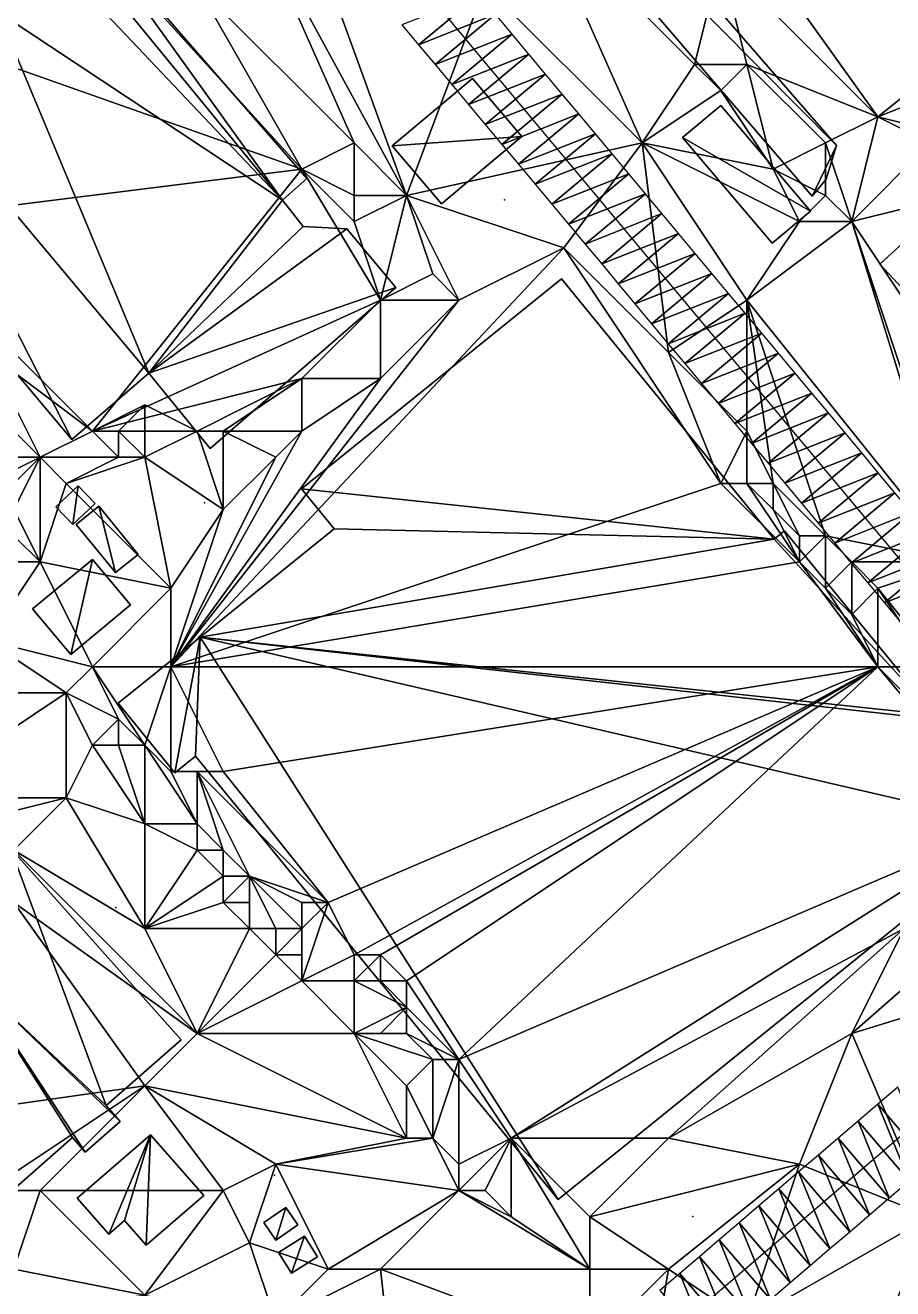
# Model space of a CAD drawing. Header units: metres. Extents: x -1103 to 901, y -902 to 905.
# Drawn here: x -105.1 to -38.9, y 548.5 to 645 of the extents above; entities that cross this region are included whole.
import ezdxf

# ---------------------------------------------------------------- set-up
doc = ezdxf.new("R2010")
doc.units = ezdxf.units.M
for name, color, linetype in [('OSM_BUILDING_FOOTPRINTS', 7, 'CONTINUOUS'), ('OSM_BUILDING_ROOFS', 1, 'CONTINUOUS'), ('OSM_BUILDING_WALLS', 8, 'CONTINUOUS'), ('OSM_ROAD_AXES', 2, 'CONTINUOUS'), ('OSM_ROAD_SURFACE', 9, 'CONTINUOUS'), ('OSM_TERRAIN', 3, 'CONTINUOUS'), ('OSM_TREES', 3, 'CONTINUOUS')]:
    doc.layers.add(name, color=color, linetype=linetype)

msp = doc.modelspace()

# ---------------------------------------------------------------- linework, layer by layer
at = {"layer": 'OSM_BUILDING_FOOTPRINTS'}
for points in [[(-80.538, 678.823, 9.285), (-43.154, 635.815, 9.285), (-43.95, 633.238, 9.285), (-45.033, 631.933, 9.285), (-82.329, 675.317, 9.285), (-80.538, 678.823, 9.285)], [(-127.926, 657.335, 7.194), (-121.637, 662.743, 7.194), (-107.222, 646.022, 7.194), (-102.569, 649.682, 7.194), (-102.447, 652.359, 7.194), (-101.11, 653.398, 7.194), (-83.622, 633.282, 7.194), (-85.468, 631.634, 7.194), (-83.888, 629.622, 7.194), (-80.572, 629.445, 7.194), (-76.813, 624.955, 7.194), (-90.995, 612.668, 7.194), (-95.682, 618.419, 7.194), (-101.574, 613.354, 7.194), (-123.438, 639.364, 7.194), (-117.348, 644.253, 7.194), (-127.926, 657.335, 7.194)], [(-70.977, 640.924, 9.002), (-67.207, 636.5, 9.002), (-73.342, 631.358, 9.002), (-77.112, 635.781, 9.002), (-70.977, 640.924, 9.002)], [(-51.997, 638.867, 9.043), (-45.144, 630.794, 9.043), (-48.073, 628.339, 9.043), (-54.927, 636.412, 9.043), (-51.997, 638.867, 9.043)], [(-39.849, 626.746, 8.794), (-31.548, 634.355, 8.794), (-26.927, 629.367, 8.794), (-28.309, 628.106, 8.794), (-27.767, 627.52, 8.794), (-34.687, 621.184, 8.794), (-39.849, 626.746, 8.794)], [(-98.037, 593.215, 8.507), (-91.769, 598.269, 8.507), (-81.533, 606.53, 8.507), (-84.031, 609.594, 8.507), (-64.168, 625.618, 8.507), (-47.929, 605.745, 8.507), (-47.134, 606.376, 8.507), (-35.638, 592.309, 8.507), (-35.969, 592.032, 8.507), (-29.182, 583.738, 8.507), (-64.433, 555.305, 8.507), (-92.112, 589.179, 8.507), (-93.692, 587.896, 8.507), (-98.037, 593.215, 8.507)], [(-99.794, 608.455, 9.208), (-101.496, 606.851, 9.208), (-102.79, 608.2, 9.208), (-101.087, 609.804, 9.208), (-99.794, 608.455, 9.208)], [(-101.231, 606.851, 9.356), (-99.507, 608.256, 9.356), (-96.5, 604.584, 9.356), (-98.236, 603.191, 9.356), (-101.231, 606.851, 9.356)], [(-104.569, 600.415, 9.428), (-99.993, 604.197, 9.428), (-97.086, 600.735, 9.428), (-101.651, 596.942, 9.428), (-104.569, 600.415, 9.428)], [(-106.25, 582.134, 12.74), (-111.765, 577.279, 12.74), (-110.439, 575.797, 12.74), (-111.577, 574.802, 12.74), (-109.289, 572.225, 12.74), (-117.071, 565.391, 12.74), (-107.576, 554.719, 12.74), (-101.529, 560.038, 12.74), (-100.546, 558.932, 12.74), (-97.871, 561.277, 12.74), (-98.943, 562.482, 12.74), (-93.228, 567.503, 12.74), (-106.25, 582.134, 12.74)], [(-101.154, 555.405, 13.891), (-95.56, 560.248, 13.891), (-91.493, 555.626, 13.891), (-95.881, 551.821, 13.891), (-97.539, 553.702, 13.891), (-98.733, 552.662, 13.891), (-101.154, 555.405, 13.891)], [(-86.916, 553.547, 12.355), (-85.225, 554.708, 12.355), (-84.297, 553.37, 12.355), (-85.988, 552.209, 12.355), (-86.916, 553.547, 12.355)], [(-85.789, 551.269, 12.191), (-83.799, 552.518, 12.191), (-82.793, 550.926, 12.191), (-84.783, 549.687, 12.191), (-85.789, 551.269, 12.191)]]:
    msp.add_polyline3d(points, close=True, dxfattribs=at)
at = {"layer": 'OSM_BUILDING_ROOFS'}
for points in [[(-43.154, 635.815, 19.285), (-80.538, 678.823, 19.285), (-82.329, 675.317, 19.285)], [(-43.154, 635.815, 19.285), (-82.329, 675.317, 19.285), (-45.033, 631.933, 19.285)], [(-85.468, 631.634, 15.594), (-101.11, 653.398, 15.594), (-102.447, 652.359, 15.594)], [(-85.468, 631.634, 15.594), (-83.622, 633.282, 15.594), (-101.11, 653.398, 15.594)], [(-85.468, 631.634, 15.594), (-102.447, 652.359, 15.594), (-102.569, 649.682, 15.594)], [(-85.468, 631.634, 15.594), (-102.569, 649.682, 15.594), (-107.222, 646.022, 15.594)], [(-107.222, 646.022, 15.594), (-117.348, 644.253, 15.594), (-95.682, 618.419, 15.594)], [(-107.222, 646.022, 15.594), (-95.682, 618.419, 15.594), (-85.468, 631.634, 15.594)], [(-117.348, 644.253, 15.594), (-123.438, 639.364, 15.594), (-101.574, 613.354, 15.594)], [(-117.348, 644.253, 15.594), (-101.574, 613.354, 15.594), (-95.682, 618.419, 15.594)], [(-67.207, 636.5, 19.002), (-70.977, 640.924, 19.002), (-77.112, 635.781, 19.002)], [(-45.144, 630.794, 19.043), (-51.997, 638.867, 19.043), (-54.927, 636.412, 19.043)], [(-67.207, 636.5, 19.002), (-77.112, 635.781, 19.002), (-73.342, 631.358, 19.002)], [(-45.144, 630.794, 19.043), (-54.927, 636.412, 19.043), (-48.073, 628.339, 19.043)], [(-43.154, 635.815, 19.285), (-45.033, 631.933, 19.285), (-43.95, 633.238, 19.285)], [(-31.548, 634.355, 23.594), (-39.849, 626.746, 23.594), (-34.687, 621.184, 23.594)], [(-95.682, 618.419, 15.594), (-83.888, 629.622, 15.594), (-85.468, 631.634, 15.594)], [(-95.682, 618.419, 15.594), (-80.572, 629.445, 15.594), (-83.888, 629.622, 15.594)], [(-95.682, 618.419, 15.594), (-76.813, 624.955, 15.594), (-80.572, 629.445, 15.594)], [(-47.929, 605.745, 39.307), (-64.168, 625.618, 39.307), (-84.031, 609.594, 39.307)], [(-95.682, 618.419, 15.594), (-90.995, 612.668, 15.594), (-76.813, 624.955, 15.594)], [(-101.496, 606.851, 19.208), (-101.087, 609.804, 19.208), (-102.79, 608.2, 19.208)], [(-101.496, 606.851, 19.208), (-99.794, 608.455, 19.208), (-101.087, 609.804, 19.208)], [(-47.929, 605.745, 39.307), (-84.031, 609.594, 39.307), (-81.533, 606.53, 39.307)], [(-99.507, 608.256, 19.356), (-101.231, 606.851, 19.356), (-98.236, 603.191, 19.356)], [(-99.507, 608.256, 19.356), (-98.236, 603.191, 19.356), (-96.5, 604.584, 19.356)], [(-47.929, 605.745, 39.307), (-81.533, 606.53, 39.307), (-91.769, 598.269, 39.307)], [(-35.638, 592.309, 39.307), (-47.134, 606.376, 39.307), (-47.929, 605.745, 39.307)], [(-47.929, 605.745, 39.307), (-91.769, 598.269, 39.307), (-35.638, 592.309, 39.307)], [(-99.993, 604.197, 19.428), (-104.569, 600.415, 19.428), (-101.651, 596.942, 19.428)], [(-99.993, 604.197, 19.428), (-101.651, 596.942, 19.428), (-97.086, 600.735, 19.428)], [(-91.769, 598.269, 39.307), (-98.037, 593.215, 39.307), (-93.692, 587.896, 39.307)], [(-91.769, 598.269, 39.307), (-93.692, 587.896, 39.307), (-92.112, 589.179, 39.307)], [(-91.769, 598.269, 39.307), (-92.112, 589.179, 39.307), (-64.433, 555.305, 39.307)], [(-91.769, 598.269, 39.307), (-64.433, 555.305, 39.307), (-29.182, 583.738, 39.307)], [(-91.769, 598.269, 39.307), (-29.182, 583.738, 39.307), (-35.969, 592.032, 39.307)], [(-91.769, 598.269, 39.307), (-35.969, 592.032, 39.307), (-35.638, 592.309, 39.307)], [(-109.289, 572.225, 17.94), (-98.943, 562.482, 17.94), (-106.25, 582.134, 17.94)], [(-98.943, 562.482, 17.94), (-93.228, 567.503, 17.94), (-106.25, 582.134, 17.94)], [(-109.289, 572.225, 17.94), (-107.576, 554.719, 17.94), (-101.529, 560.038, 17.94)], [(-109.289, 572.225, 17.94), (-101.529, 560.038, 17.94), (-100.546, 558.932, 17.94)], [(-109.289, 572.225, 17.94), (-100.546, 558.932, 17.94), (-97.871, 561.277, 17.94)], [(-109.289, 572.225, 17.94), (-97.871, 561.277, 17.94), (-98.943, 562.482, 17.94)], [(-95.56, 560.248, 23.891), (-101.154, 555.405, 23.891), (-98.733, 552.662, 23.891)], [(-95.56, 560.248, 23.891), (-98.733, 552.662, 23.891), (-97.539, 553.702, 23.891)], [(-95.56, 560.248, 23.891), (-97.539, 553.702, 23.891), (-95.881, 551.821, 23.891)], [(-95.56, 560.248, 23.891), (-95.881, 551.821, 23.891), (-91.493, 555.626, 23.891)], [(-85.225, 554.708, 22.355), (-86.916, 553.547, 22.355), (-85.988, 552.209, 22.355)], [(-85.225, 554.708, 22.355), (-85.988, 552.209, 22.355), (-84.297, 553.37, 22.355)], [(-83.799, 552.518, 22.191), (-85.789, 551.269, 22.191), (-84.783, 549.687, 22.191)], [(-83.799, 552.518, 22.191), (-84.783, 549.687, 22.191), (-82.793, 550.926, 22.191)]]:
    msp.add_3dface(points, dxfattribs=at)
at = {"layer": 'OSM_BUILDING_WALLS'}
for points in [[(-43.154, 635.815, 9.285), (-80.538, 678.823, 9.285), (-80.538, 678.823, 19.285)], [(-43.154, 635.815, 9.285), (-80.538, 678.823, 19.285), (-43.154, 635.815, 19.285)], [(-82.329, 675.317, 9.285), (-45.033, 631.933, 9.285), (-45.033, 631.933, 19.285)], [(-82.329, 675.317, 9.285), (-45.033, 631.933, 19.285), (-82.329, 675.317, 19.285)], [(-83.622, 633.282, 7.194), (-101.11, 653.398, 7.194), (-101.11, 653.398, 15.594)], [(-83.622, 633.282, 7.194), (-101.11, 653.398, 15.594), (-83.622, 633.282, 15.594)], [(-70.977, 640.924, 9.002), (-77.112, 635.781, 9.002), (-77.112, 635.781, 19.002)], [(-70.977, 640.924, 9.002), (-77.112, 635.781, 19.002), (-70.977, 640.924, 19.002)], [(-67.207, 636.5, 9.002), (-70.977, 640.924, 9.002), (-70.977, 640.924, 19.002)], [(-67.207, 636.5, 9.002), (-70.977, 640.924, 19.002), (-67.207, 636.5, 19.002)], [(-123.438, 639.364, 7.194), (-101.574, 613.354, 7.194), (-101.574, 613.354, 15.594)], [(-123.438, 639.364, 7.194), (-101.574, 613.354, 15.594), (-123.438, 639.364, 15.594)], [(-51.997, 638.867, 9.043), (-54.927, 636.412, 9.043), (-54.927, 636.412, 19.043)], [(-51.997, 638.867, 9.043), (-54.927, 636.412, 19.043), (-51.997, 638.867, 19.043)], [(-45.144, 630.794, 9.043), (-51.997, 638.867, 9.043), (-51.997, 638.867, 19.043)], [(-45.144, 630.794, 9.043), (-51.997, 638.867, 19.043), (-45.144, 630.794, 19.043)], [(-73.342, 631.358, 9.002), (-67.207, 636.5, 9.002), (-67.207, 636.5, 19.002)], [(-73.342, 631.358, 9.002), (-67.207, 636.5, 19.002), (-73.342, 631.358, 19.002)], [(-54.927, 636.412, 9.043), (-48.073, 628.339, 9.043), (-48.073, 628.339, 19.043)], [(-54.927, 636.412, 9.043), (-48.073, 628.339, 19.043), (-54.927, 636.412, 19.043)], [(-77.112, 635.781, 9.002), (-73.342, 631.358, 9.002), (-73.342, 631.358, 19.002)], [(-77.112, 635.781, 9.002), (-73.342, 631.358, 19.002), (-77.112, 635.781, 19.002)], [(-43.95, 633.238, 9.285), (-43.154, 635.815, 9.285), (-43.154, 635.815, 19.285)], [(-43.95, 633.238, 9.285), (-43.154, 635.815, 19.285), (-43.95, 633.238, 19.285)], [(-31.548, 634.355, 8.794), (-39.849, 626.746, 8.794), (-39.849, 626.746, 23.594)], [(-31.548, 634.355, 8.794), (-39.849, 626.746, 23.594), (-31.548, 634.355, 23.594)], [(-85.468, 631.634, 7.194), (-83.622, 633.282, 7.194), (-83.622, 633.282, 15.594)], [(-85.468, 631.634, 7.194), (-83.622, 633.282, 15.594), (-85.468, 631.634, 15.594)], [(-45.033, 631.933, 9.285), (-43.95, 633.238, 9.285), (-43.95, 633.238, 19.285)], [(-45.033, 631.933, 9.285), (-43.95, 633.238, 19.285), (-45.033, 631.933, 19.285)], [(-83.888, 629.622, 7.194), (-85.468, 631.634, 7.194), (-85.468, 631.634, 15.594)], [(-83.888, 629.622, 7.194), (-85.468, 631.634, 15.594), (-83.888, 629.622, 15.594)], [(-48.073, 628.339, 9.043), (-45.144, 630.794, 9.043), (-45.144, 630.794, 19.043)], [(-48.073, 628.339, 9.043), (-45.144, 630.794, 19.043), (-48.073, 628.339, 19.043)], [(-80.572, 629.445, 7.194), (-83.888, 629.622, 7.194), (-83.888, 629.622, 15.594)], [(-80.572, 629.445, 7.194), (-83.888, 629.622, 15.594), (-80.572, 629.445, 15.594)], [(-76.813, 624.955, 7.194), (-80.572, 629.445, 7.194), (-80.572, 629.445, 15.594)], [(-76.813, 624.955, 7.194), (-80.572, 629.445, 15.594), (-76.813, 624.955, 15.594)], [(-39.849, 626.746, 8.794), (-34.687, 621.184, 8.794), (-34.687, 621.184, 23.594)], [(-39.849, 626.746, 8.794), (-34.687, 621.184, 23.594), (-39.849, 626.746, 23.594)], [(-64.168, 625.618, 8.507), (-84.031, 609.594, 8.507), (-84.031, 609.594, 39.307)], [(-64.168, 625.618, 8.507), (-84.031, 609.594, 39.307), (-64.168, 625.618, 39.307)], [(-47.929, 605.745, 8.507), (-64.168, 625.618, 8.507), (-64.168, 625.618, 39.307)], [(-47.929, 605.745, 8.507), (-64.168, 625.618, 39.307), (-47.929, 605.745, 39.307)], [(-90.995, 612.668, 7.194), (-76.813, 624.955, 7.194), (-76.813, 624.955, 15.594)], [(-90.995, 612.668, 7.194), (-76.813, 624.955, 15.594), (-90.995, 612.668, 15.594)], [(-101.574, 613.354, 7.194), (-95.682, 618.419, 7.194), (-95.682, 618.419, 15.594)], [(-101.574, 613.354, 7.194), (-95.682, 618.419, 15.594), (-101.574, 613.354, 15.594)], [(-95.682, 618.419, 7.194), (-90.995, 612.668, 7.194), (-90.995, 612.668, 15.594)], [(-95.682, 618.419, 7.194), (-90.995, 612.668, 15.594), (-95.682, 618.419, 15.594)], [(-101.087, 609.804, 9.208), (-102.79, 608.2, 9.208), (-102.79, 608.2, 19.208)], [(-101.087, 609.804, 9.208), (-102.79, 608.2, 19.208), (-101.087, 609.804, 19.208)], [(-99.794, 608.455, 9.208), (-101.087, 609.804, 9.208), (-101.087, 609.804, 19.208)], [(-99.794, 608.455, 9.208), (-101.087, 609.804, 19.208), (-99.794, 608.455, 19.208)], [(-84.031, 609.594, 8.507), (-81.533, 606.53, 8.507), (-81.533, 606.53, 39.307)], [(-84.031, 609.594, 8.507), (-81.533, 606.53, 39.307), (-84.031, 609.594, 39.307)], [(-102.79, 608.2, 9.208), (-101.496, 606.851, 9.208), (-101.496, 606.851, 19.208)], [(-102.79, 608.2, 9.208), (-101.496, 606.851, 19.208), (-102.79, 608.2, 19.208)], [(-101.496, 606.851, 9.208), (-99.794, 608.455, 9.208), (-99.794, 608.455, 19.208)], [(-101.496, 606.851, 9.208), (-99.794, 608.455, 19.208), (-101.496, 606.851, 19.208)], [(-99.507, 608.256, 9.356), (-101.231, 606.851, 9.356), (-101.231, 606.851, 19.356)], [(-99.507, 608.256, 9.356), (-101.231, 606.851, 19.356), (-99.507, 608.256, 19.356)], [(-96.5, 604.584, 9.356), (-99.507, 608.256, 9.356), (-99.507, 608.256, 19.356)], [(-96.5, 604.584, 9.356), (-99.507, 608.256, 19.356), (-96.5, 604.584, 19.356)], [(-101.231, 606.851, 9.356), (-98.236, 603.191, 9.356), (-98.236, 603.191, 19.356)], [(-101.231, 606.851, 9.356), (-98.236, 603.191, 19.356), (-101.231, 606.851, 19.356)], [(-81.533, 606.53, 8.507), (-91.769, 598.269, 8.507), (-91.769, 598.269, 39.307)], [(-81.533, 606.53, 8.507), (-91.769, 598.269, 39.307), (-81.533, 606.53, 39.307)], [(-47.134, 606.376, 8.507), (-47.929, 605.745, 8.507), (-47.929, 605.745, 39.307)], [(-47.134, 606.376, 8.507), (-47.929, 605.745, 39.307), (-47.134, 606.376, 39.307)], [(-35.638, 592.309, 8.507), (-47.134, 606.376, 8.507), (-47.134, 606.376, 39.307)], [(-35.638, 592.309, 8.507), (-47.134, 606.376, 39.307), (-35.638, 592.309, 39.307)], [(-99.993, 604.197, 9.428), (-104.569, 600.415, 9.428), (-104.569, 600.415, 19.428)], [(-99.993, 604.197, 9.428), (-104.569, 600.415, 19.428), (-99.993, 604.197, 19.428)], [(-97.086, 600.735, 9.428), (-99.993, 604.197, 9.428), (-99.993, 604.197, 19.428)], [(-97.086, 600.735, 9.428), (-99.993, 604.197, 19.428), (-97.086, 600.735, 19.428)], [(-98.236, 603.191, 9.356), (-96.5, 604.584, 9.356), (-96.5, 604.584, 19.356)], [(-98.236, 603.191, 9.356), (-96.5, 604.584, 19.356), (-98.236, 603.191, 19.356)], [(-104.569, 600.415, 9.428), (-101.651, 596.942, 9.428), (-101.651, 596.942, 19.428)], [(-104.569, 600.415, 9.428), (-101.651, 596.942, 19.428), (-104.569, 600.415, 19.428)], [(-101.651, 596.942, 9.428), (-97.086, 600.735, 9.428), (-97.086, 600.735, 19.428)], [(-101.651, 596.942, 9.428), (-97.086, 600.735, 19.428), (-101.651, 596.942, 19.428)], [(-91.769, 598.269, 8.507), (-98.037, 593.215, 8.507), (-98.037, 593.215, 39.307)], [(-91.769, 598.269, 8.507), (-98.037, 593.215, 39.307), (-91.769, 598.269, 39.307)], [(-98.037, 593.215, 8.507), (-93.692, 587.896, 8.507), (-93.692, 587.896, 39.307)], [(-98.037, 593.215, 8.507), (-93.692, 587.896, 39.307), (-98.037, 593.215, 39.307)], [(-93.692, 587.896, 8.507), (-92.112, 589.179, 8.507), (-92.112, 589.179, 39.307)], [(-93.692, 587.896, 8.507), (-92.112, 589.179, 39.307), (-93.692, 587.896, 39.307)], [(-92.112, 589.179, 8.507), (-64.433, 555.305, 8.507), (-64.433, 555.305, 39.307)], [(-92.112, 589.179, 8.507), (-64.433, 555.305, 39.307), (-92.112, 589.179, 39.307)], [(-64.433, 555.305, 8.507), (-29.182, 583.738, 8.507), (-29.182, 583.738, 39.307)], [(-64.433, 555.305, 8.507), (-29.182, 583.738, 39.307), (-64.433, 555.305, 39.307)], [(-93.228, 567.503, 12.74), (-106.25, 582.134, 12.74), (-106.25, 582.134, 17.94)], [(-93.228, 567.503, 12.74), (-106.25, 582.134, 17.94), (-93.228, 567.503, 17.94)], [(-98.943, 562.482, 12.74), (-93.228, 567.503, 12.74), (-93.228, 567.503, 17.94)], [(-98.943, 562.482, 12.74), (-93.228, 567.503, 17.94), (-98.943, 562.482, 17.94)], [(-97.871, 561.277, 12.74), (-98.943, 562.482, 12.74), (-98.943, 562.482, 17.94)], [(-97.871, 561.277, 12.74), (-98.943, 562.482, 17.94), (-97.871, 561.277, 17.94)], [(-100.546, 558.932, 12.74), (-97.871, 561.277, 12.74), (-97.871, 561.277, 17.94)], [(-100.546, 558.932, 12.74), (-97.871, 561.277, 17.94), (-100.546, 558.932, 17.94)], [(-107.576, 554.719, 12.74), (-101.529, 560.038, 12.74), (-101.529, 560.038, 17.94)], [(-107.576, 554.719, 12.74), (-101.529, 560.038, 17.94), (-107.576, 554.719, 17.94)], [(-101.529, 560.038, 12.74), (-100.546, 558.932, 12.74), (-100.546, 558.932, 17.94)], [(-101.529, 560.038, 12.74), (-100.546, 558.932, 17.94), (-101.529, 560.038, 17.94)], [(-95.56, 560.248, 13.891), (-101.154, 555.405, 13.891), (-101.154, 555.405, 23.891)], [(-95.56, 560.248, 13.891), (-101.154, 555.405, 23.891), (-95.56, 560.248, 23.891)], [(-91.493, 555.626, 13.891), (-95.56, 560.248, 13.891), (-95.56, 560.248, 23.891)], [(-91.493, 555.626, 13.891), (-95.56, 560.248, 23.891), (-91.493, 555.626, 23.891)], [(-101.154, 555.405, 13.891), (-98.733, 552.662, 13.891), (-98.733, 552.662, 23.891)], [(-101.154, 555.405, 13.891), (-98.733, 552.662, 23.891), (-101.154, 555.405, 23.891)], [(-95.881, 551.821, 13.891), (-91.493, 555.626, 13.891), (-91.493, 555.626, 23.891)], [(-95.881, 551.821, 13.891), (-91.493, 555.626, 23.891), (-95.881, 551.821, 23.891)], [(-85.225, 554.708, 12.355), (-86.916, 553.547, 12.355), (-86.916, 553.547, 22.355)], [(-85.225, 554.708, 12.355), (-86.916, 553.547, 22.355), (-85.225, 554.708, 22.355)], [(-84.297, 553.37, 12.355), (-85.225, 554.708, 12.355), (-85.225, 554.708, 22.355)], [(-84.297, 553.37, 12.355), (-85.225, 554.708, 22.355), (-84.297, 553.37, 22.355)], [(-98.733, 552.662, 13.891), (-97.539, 553.702, 13.891), (-97.539, 553.702, 23.891)], [(-98.733, 552.662, 13.891), (-97.539, 553.702, 23.891), (-98.733, 552.662, 23.891)], [(-97.539, 553.702, 13.891), (-95.881, 551.821, 13.891), (-95.881, 551.821, 23.891)], [(-97.539, 553.702, 13.891), (-95.881, 551.821, 23.891), (-97.539, 553.702, 23.891)], [(-86.916, 553.547, 12.355), (-85.988, 552.209, 12.355), (-85.988, 552.209, 22.355)], [(-86.916, 553.547, 12.355), (-85.988, 552.209, 22.355), (-86.916, 553.547, 22.355)], [(-85.988, 552.209, 12.355), (-84.297, 553.37, 12.355), (-84.297, 553.37, 22.355)], [(-85.988, 552.209, 12.355), (-84.297, 553.37, 22.355), (-85.988, 552.209, 22.355)], [(-83.799, 552.518, 12.191), (-85.789, 551.269, 12.191), (-85.789, 551.269, 22.191)], [(-83.799, 552.518, 12.191), (-85.789, 551.269, 22.191), (-83.799, 552.518, 22.191)], [(-82.793, 550.926, 12.191), (-83.799, 552.518, 12.191), (-83.799, 552.518, 22.191)], [(-82.793, 550.926, 12.191), (-83.799, 552.518, 22.191), (-82.793, 550.926, 22.191)], [(-85.789, 551.269, 12.191), (-84.783, 549.687, 12.191), (-84.783, 549.687, 22.191)], [(-85.789, 551.269, 12.191), (-84.783, 549.687, 22.191), (-85.789, 551.269, 22.191)], [(-84.783, 549.687, 12.191), (-82.793, 550.926, 12.191), (-82.793, 550.926, 22.191)], [(-84.783, 549.687, 12.191), (-82.793, 550.926, 22.191), (-84.783, 549.687, 22.191)]]:
    msp.add_3dface(points, dxfattribs=at)
at = {"layer": 'OSM_ROAD_AXES'}
for points in [[(338.128, 881.942, 14.359), (234.895, 793.04, 12.898), (204.718, 767.892, 16.831), (76.88, 658.585, 15.214), (-16.846, 578.441, 10.141), (-81.964, 522.77, 11.318), (-163.309, 453.629, 16.809), (-182.001, 437.737, 14.897), (-234.694, 391.565, 11.193), (-256.57, 375.209, 14.917), (-337.594, 302.816, 14.849)], [(-264.973, 869.424, 8.091), (-192.537, 788.638, 10.652), (-119.813, 701.759, 11.666), (-16.846, 578.441, 10.141), (15.707, 545.164, 15.487), (45.674, 511.39, 15.792), (86.894, 462.421, 8.395)]]:
    msp.add_polyline3d(points, dxfattribs=at)
at = {"layer": 'OSM_ROAD_SURFACE'}
for points in [[(-76.353, 645.028, 11.074), (-75.081, 643.506, 11.093), (-70.476, 647.351, 11.194)], [(-75.081, 643.506, 11.093), (-69.205, 645.829, 11.188), (-70.476, 647.351, 11.194)], [(-75.081, 643.506, 11.093), (-73.81, 641.983, 11.112), (-69.205, 645.829, 11.188)], [(-73.81, 641.983, 11.112), (-67.933, 644.306, 11.179), (-69.205, 645.829, 11.188)], [(-73.81, 641.983, 11.112), (-72.539, 640.461, 11.126), (-67.933, 644.306, 11.179)], [(-72.539, 640.461, 11.126), (-66.662, 642.784, 11.169), (-67.933, 644.306, 11.179)], [(-72.539, 640.461, 11.126), (-71.268, 638.938, 11.117), (-66.662, 642.784, 11.169)], [(-71.268, 638.938, 11.117), (-65.391, 641.261, 11.16), (-66.662, 642.784, 11.169)], [(-71.268, 638.938, 11.117), (-69.997, 637.416, 11.107), (-65.391, 641.261, 11.16)], [(-69.997, 637.416, 11.107), (-64.12, 639.739, 11.15), (-65.391, 641.261, 11.16)], [(-69.997, 637.416, 11.107), (-68.725, 635.893, 11.098), (-64.12, 639.739, 11.15)], [(-68.725, 635.893, 11.098), (-62.849, 638.217, 11.14), (-64.12, 639.739, 11.15)], [(-68.725, 635.893, 11.098), (-67.454, 634.371, 11.088), (-62.849, 638.217, 11.14)], [(-67.454, 634.371, 11.088), (-61.577, 636.694, 11.131), (-62.849, 638.217, 11.14)], [(-67.454, 634.371, 11.088), (-66.183, 632.849, 11.05), (-61.577, 636.694, 11.131)], [(-66.183, 632.849, 11.05), (-60.306, 635.172, 11.115), (-61.577, 636.694, 11.131)], [(-66.183, 632.849, 11.05), (-64.912, 631.326, 11.003), (-60.306, 635.172, 11.115)], [(-64.912, 631.326, 11.003), (-59.035, 633.649, 11.055), (-60.306, 635.172, 11.115)], [(-64.912, 631.326, 11.003), (-63.641, 629.804, 10.955), (-59.035, 633.649, 11.055)], [(-63.641, 629.804, 10.955), (-57.764, 632.127, 10.969), (-59.035, 633.649, 11.055)], [(-63.641, 629.804, 10.955), (-62.369, 628.281, 10.885), (-57.764, 632.127, 10.969)], [(-62.369, 628.281, 10.885), (-56.493, 630.604, 10.871), (-57.764, 632.127, 10.969)], [(-62.369, 628.281, 10.885), (-61.098, 626.759, 10.799), (-56.493, 630.604, 10.871)], [(-61.098, 626.759, 10.799), (-55.221, 629.082, 10.77), (-56.493, 630.604, 10.871)], [(-61.098, 626.759, 10.799), (-59.827, 625.236, 10.712), (-55.221, 629.082, 10.77)], [(-59.827, 625.236, 10.712), (-53.95, 627.559, 10.669), (-55.221, 629.082, 10.77)], [(-59.827, 625.236, 10.712), (-58.556, 623.714, 10.626), (-53.95, 627.559, 10.669)], [(-58.556, 623.714, 10.626), (-52.679, 626.037, 10.568), (-53.95, 627.559, 10.669)], [(-58.556, 623.714, 10.626), (-57.285, 622.191, 10.54), (-52.679, 626.037, 10.568)], [(-57.285, 622.191, 10.54), (-51.408, 624.514, 10.467), (-52.679, 626.037, 10.568)], [(-57.285, 622.191, 10.54), (-56.014, 620.669, 10.452), (-51.408, 624.514, 10.467)], [(-56.014, 620.669, 10.452), (-50.137, 622.992, 10.378), (-51.408, 624.514, 10.467)], [(-56.014, 620.669, 10.452), (-54.742, 619.146, 10.373), (-50.137, 622.992, 10.378)], [(-54.742, 619.146, 10.373), (-48.865, 621.47, 10.307), (-50.137, 622.992, 10.378)], [(-54.742, 619.146, 10.373), (-53.471, 617.624, 10.302), (-48.865, 621.47, 10.307)], [(-53.471, 617.624, 10.302), (-47.594, 619.947, 10.236), (-48.865, 621.47, 10.307)], [(-53.471, 617.624, 10.302), (-52.2, 616.102, 10.246), (-47.594, 619.947, 10.236)], [(-52.2, 616.102, 10.246), (-46.323, 618.425, 10.165), (-47.594, 619.947, 10.236)], [(-52.2, 616.102, 10.246), (-50.929, 614.579, 10.216), (-46.323, 618.425, 10.165)], [(-50.929, 614.579, 10.216), (-45.052, 616.902, 10.093), (-46.323, 618.425, 10.165)], [(-50.929, 614.579, 10.216), (-49.658, 613.057, 10.132), (-45.052, 616.902, 10.093)], [(-49.658, 613.057, 10.132), (-43.781, 615.38, 10.022), (-45.052, 616.902, 10.093)], [(-49.658, 613.057, 10.132), (-48.386, 611.534, 10.064), (-43.781, 615.38, 10.022)], [(-48.386, 611.534, 10.064), (-42.51, 613.857, 9.951), (-43.781, 615.38, 10.022)], [(-48.386, 611.534, 10.064), (-47.115, 610.012, 9.986), (-42.51, 613.857, 9.951)], [(-47.115, 610.012, 9.986), (-41.238, 612.335, 9.879), (-42.51, 613.857, 9.951)], [(-47.115, 610.012, 9.986), (-45.844, 608.489, 9.901), (-41.238, 612.335, 9.879)], [(-45.844, 608.489, 9.901), (-39.967, 610.812, 9.808), (-41.238, 612.335, 9.879)], [(-45.844, 608.489, 9.901), (-44.573, 606.967, 9.815), (-39.967, 610.812, 9.808)], [(-44.573, 606.967, 9.815), (-38.696, 609.29, 9.737), (-39.967, 610.812, 9.808)], [(-44.573, 606.967, 9.815), (-43.302, 605.444, 9.729), (-38.696, 609.29, 9.737)], [(-43.302, 605.444, 9.729), (-37.425, 607.767, 9.666), (-38.696, 609.29, 9.737)], [(-43.302, 605.444, 9.729), (-42.03, 603.922, 9.663), (-37.425, 607.767, 9.666)], [(-42.03, 603.922, 9.663), (-36.154, 606.245, 9.594), (-37.425, 607.767, 9.666)], [(-42.03, 603.922, 9.663), (-40.759, 602.4, 9.688), (-36.154, 606.245, 9.594)], [(-40.759, 602.4, 9.688), (-34.882, 604.723, 9.523), (-36.154, 606.245, 9.594)], [(-40.759, 602.4, 9.688), (-39.488, 600.877, 9.643), (-34.882, 604.723, 9.523)], [(-39.488, 600.877, 9.643), (-33.611, 603.2, 9.497), (-34.882, 604.723, 9.523)], [(-39.488, 600.877, 9.643), (-38.217, 599.355, 9.551), (-33.611, 603.2, 9.497)], [(-38.482, 563.89, 10.16), (-39.997, 562.595, 10.14), (-36.098, 558.035, 9.972)], [(-39.997, 562.595, 10.14), (-41.511, 561.301, 10.138), (-37.612, 556.74, 9.954)], [(-39.997, 562.595, 10.14), (-37.612, 556.74, 9.954), (-36.098, 558.035, 9.972)], [(-41.511, 561.301, 10.138), (-43.025, 560.006, 10.136), (-39.127, 555.446, 9.952)], [(-41.511, 561.301, 10.138), (-39.127, 555.446, 9.952), (-37.612, 556.74, 9.954)], [(-43.025, 560.006, 10.136), (-44.54, 558.711, 10.134), (-40.641, 554.151, 9.937)], [(-43.025, 560.006, 10.136), (-40.641, 554.151, 9.937), (-39.127, 555.446, 9.952)], [(-44.54, 558.711, 10.134), (-46.054, 557.417, 10.128), (-42.155, 552.856, 9.92)], [(-44.54, 558.711, 10.134), (-42.155, 552.856, 9.92), (-40.641, 554.151, 9.937)], [(-46.054, 557.417, 10.128), (-47.569, 556.122, 10.091), (-43.67, 551.561, 9.904)], [(-46.054, 557.417, 10.128), (-43.67, 551.561, 9.904), (-42.155, 552.856, 9.92)], [(-47.569, 556.122, 10.091), (-49.083, 554.827, 10.052), (-45.184, 550.267, 9.887)], [(-47.569, 556.122, 10.091), (-45.184, 550.267, 9.887), (-43.67, 551.561, 9.904)], [(-49.083, 554.827, 10.052), (-50.597, 553.533, 10.013), (-46.698, 548.972, 9.87)], [(-49.083, 554.827, 10.052), (-46.698, 548.972, 9.87), (-45.184, 550.267, 9.887)], [(-50.597, 553.533, 10.013), (-52.112, 552.238, 9.974), (-48.213, 547.677, 9.853)], [(-50.597, 553.533, 10.013), (-48.213, 547.677, 9.853), (-46.698, 548.972, 9.87)], [(-52.112, 552.238, 9.974), (-53.626, 550.943, 9.935), (-49.727, 546.383, 9.836)], [(-52.112, 552.238, 9.974), (-49.727, 546.383, 9.836), (-48.213, 547.677, 9.853)], [(-53.626, 550.943, 9.935), (-55.14, 549.649, 9.896), (-51.242, 545.088, 9.806)], [(-53.626, 550.943, 9.935), (-51.242, 545.088, 9.806), (-49.727, 546.383, 9.836)], [(-55.14, 549.649, 9.896), (-56.655, 548.354, 9.866), (-52.756, 543.793, 9.775)], [(-55.14, 549.649, 9.896), (-52.756, 543.793, 9.775), (-51.242, 545.088, 9.806)]]:
    msp.add_3dface(points, dxfattribs=at)
at = {"layer": 'OSM_TERRAIN'}
for points in [[(-118, 646, 9.556), (-84, 634, 9.603), (-104, 656, 9.382)], [(-84, 634, 9.603), (-92, 648, 10.019), (-104, 656, 9.382)], [(-80, 636, 10.827), (-88, 654, 10.424), (-92, 648, 10.019)], [(-80, 636, 10.827), (-76, 632, 10.985), (-88, 654, 10.424)], [(-88, 654, 10.424), (-76, 632, 10.985), (-84, 654, 10.909)], [(-76, 632, 10.985), (-70, 648, 11.156), (-84, 654, 10.909)], [(-58, 636, 11.087), (-66, 654, 12.215), (-70, 648, 11.156)], [(-58, 636, 11.087), (-54, 642, 12.21), (-66, 654, 12.215)], [(-54, 642, 12.21), (-52, 650, 12.566), (-66, 654, 12.215)], [(-40, 638, 11.397), (-20, 654, 13.082), (-50, 652, 13.007)], [(-40, 638, 11.397), (-30, 642, 12.05), (-20, 654, 13.082)], [(-40, 638, 11.397), (-50, 652, 13.007), (-52, 650, 12.566)], [(-54, 642, 12.21), (-50, 642, 12.24), (-52, 650, 12.566)], [(-50, 642, 12.24), (-40, 638, 11.397), (-52, 650, 12.566)], [(-84, 634, 9.603), (-80, 636, 10.827), (-92, 648, 10.019)], [(-76, 632, 10.985), (-58, 636, 11.087), (-70, 648, 11.156)], [(-116, 630, 9.455), (-84, 634, 9.603), (-118, 646, 9.556)], [(-58, 636, 11.087), (-52, 640, 11.431), (-54, 642, 12.21)], [(-52, 640, 11.431), (-50, 642, 12.24), (-54, 642, 12.21)], [(-48, 634, 11.078), (-50, 642, 12.24), (-52, 640, 11.431)], [(-48, 634, 11.078), (-44, 636, 12.329), (-50, 642, 12.24)], [(-50, 642, 12.24), (-44, 636, 12.329), (-40, 638, 11.397)], [(-32, 636, 12.118), (-30, 642, 12.05), (-40, 638, 11.397)], [(-58, 636, 11.087), (-48, 634, 11.078), (-52, 640, 11.431)], [(-42, 630, 10.957), (-40, 638, 11.397), (-44, 636, 12.329)], [(-42, 630, 10.957), (-36, 636, 11.389), (-40, 638, 11.397)], [(-36, 636, 11.389), (-32, 636, 12.118), (-40, 638, 11.397)], [(-80, 632, 10.357), (-80, 636, 10.827), (-84, 634, 9.603)], [(-80, 632, 10.357), (-76, 632, 10.985), (-80, 636, 10.827)], [(-76, 632, 10.985), (-64, 628, 10.851), (-58, 636, 11.087)], [(-56, 620, 10.375), (-58, 636, 11.087), (-64, 628, 10.851)], [(-56, 620, 10.375), (-50, 624, 10.353), (-58, 636, 11.087)], [(-50, 624, 10.353), (-46, 630, 11.084), (-58, 636, 11.087)], [(-46, 630, 11.084), (-48, 634, 11.078), (-58, 636, 11.087)], [(-48, 634, 11.078), (-44, 632, 11.481), (-44, 636, 12.329)], [(-44, 632, 11.481), (-42, 630, 10.957), (-44, 636, 12.329)], [(-42, 630, 10.957), (-34, 632, 10.845), (-36, 636, 11.389)], [(-116, 630, 9.455), (-100, 614, 9.724), (-84, 634, 9.603)], [(-100, 614, 9.724), (-78, 624, 9.556), (-84, 634, 9.603)], [(-78, 624, 9.556), (-80, 630, 9.805), (-84, 634, 9.603)], [(-80, 630, 9.805), (-80, 632, 10.357), (-84, 634, 9.603)], [(-46, 630, 11.084), (-44, 632, 11.481), (-48, 634, 11.078)], [(-78, 624, 9.556), (-76, 632, 10.985), (-80, 630, 9.805)], [(-80, 630, 9.805), (-76, 632, 10.985), (-80, 632, 10.357)], [(-78, 624, 9.556), (-74, 626, 10.594), (-76, 632, 10.985)], [(-72, 624, 10.914), (-76, 632, 10.985), (-74, 626, 10.594)], [(-72, 624, 10.914), (-64, 628, 10.851), (-76, 632, 10.985)], [(-42, 630, 10.957), (-44, 632, 11.481), (-46, 630, 11.084)], [(-42, 630, 10.957), (-38, 624, 10.79), (-34, 632, 10.845)], [(-108, 620, 9.608), (-100, 614, 9.724), (-116, 630, 9.455)], [(-34, 604, 9.433), (-42, 630, 10.957), (-50, 624, 10.353)], [(-50, 624, 10.353), (-42, 630, 10.957), (-46, 630, 11.084)], [(-34, 604, 9.433), (-38, 618, 10.159), (-42, 630, 10.957)], [(-42, 630, 10.957), (-38, 618, 10.159), (-38, 624, 10.79)], [(-94, 596, 10.972), (-52, 610, 10.972), (-64, 628, 10.851)], [(-94, 596, 10.972), (-64, 628, 10.851), (-72, 624, 10.914)], [(-52, 610, 10.972), (-56, 620, 10.375), (-64, 628, 10.851)], [(-78, 624, 9.556), (-72, 624, 10.914), (-74, 626, 10.594)], [(-84, 618, 9.747), (-78, 624, 9.556), (-100, 614, 9.724)], [(-94, 596, 10.972), (-72, 624, 10.914), (-78, 618, 10.98)], [(-84, 618, 9.747), (-78, 618, 10.98), (-78, 624, 9.556)], [(-78, 618, 10.98), (-72, 624, 10.914), (-78, 624, 9.556)], [(-50, 614, 10.072), (-50, 624, 10.353), (-56, 620, 10.375)], [(-48, 610, 9.973), (-44, 606, 9.72), (-50, 624, 10.353)], [(-48, 610, 9.973), (-50, 624, 10.353), (-50, 614, 10.072)], [(-44, 606, 9.72), (-34, 604, 9.433), (-50, 624, 10.353)], [(-108, 616, 9.967), (-104, 612, 10.473), (-108, 620, 9.608)], [(-104, 612, 10.473), (-100, 614, 9.724), (-108, 620, 9.608)], [(-52, 610, 10.972), (-50, 614, 10.072), (-56, 620, 10.375)], [(-92, 614, 9.556), (-84, 618, 9.747), (-100, 614, 9.724)], [(-94, 596, 10.972), (-78, 618, 10.98), (-84, 614, 10.897)], [(-90, 614, 9.556), (-84, 618, 9.747), (-92, 614, 9.556)], [(-90, 614, 9.556), (-84, 614, 10.897), (-84, 618, 9.747)], [(-84, 614, 10.897), (-78, 618, 10.98), (-84, 618, 9.747)], [(-108, 612, 9.262), (-104, 612, 10.473), (-108, 616, 9.967)], [(-98, 614, 10.177), (-96, 616, 10.093), (-100, 614, 9.724)], [(-96, 616, 10.093), (-92, 614, 9.556), (-100, 614, 9.724)], [(-98, 614, 10.177), (-96, 612, 11.108), (-96, 616, 10.093)], [(-96, 612, 11.108), (-92, 614, 9.556), (-96, 616, 10.093)], [(-104, 612, 10.473), (-98, 612, 10.821), (-100, 614, 9.724)], [(-98, 612, 10.821), (-98, 614, 10.177), (-100, 614, 9.724)], [(-98, 612, 10.821), (-96, 612, 11.108), (-98, 614, 10.177)], [(-90, 608, 11.319), (-92, 614, 9.556), (-96, 612, 11.108)], [(-94, 596, 10.972), (-84, 614, 10.897), (-86, 612, 11.014)], [(-90, 608, 11.319), (-90, 614, 9.556), (-92, 614, 9.556)], [(-90, 608, 11.319), (-86, 612, 11.014), (-90, 614, 9.556)], [(-86, 612, 11.014), (-84, 614, 10.897), (-90, 614, 9.556)], [(-52, 610, 10.972), (-50, 610, 10.487), (-50, 614, 10.072)], [(-50, 610, 10.487), (-48, 610, 9.973), (-50, 614, 10.072)], [(-108, 608, 8.992), (-106, 608, 9.855), (-104, 612, 10.473)], [(-108, 608, 8.992), (-104, 612, 10.473), (-108, 610, 8.831)], [(-108, 610, 8.831), (-104, 612, 10.473), (-108, 612, 9.262)], [(-106, 608, 9.855), (-104, 604, 11.517), (-104, 612, 10.473)], [(-104, 604, 11.517), (-102, 610, 11.193), (-104, 612, 10.473)], [(-102, 610, 11.193), (-98, 612, 10.821), (-104, 612, 10.473)], [(-102, 610, 11.193), (-94, 602, 11.642), (-96, 612, 11.108)], [(-102, 610, 11.193), (-96, 612, 11.108), (-98, 612, 10.821)], [(-94, 602, 11.642), (-90, 608, 11.319), (-96, 612, 11.108)], [(-90, 608, 11.319), (-94, 596, 10.972), (-86, 612, 11.014)], [(-104, 604, 11.517), (-94, 602, 11.642), (-102, 610, 11.193)], [(-46, 604, 10.971), (-52, 610, 10.972), (-94, 596, 10.972)], [(-52, 610, 10.972), (-46, 604, 10.971), (-50, 610, 10.487)], [(-46, 604, 10.971), (-48, 608, 10.324), (-50, 610, 10.487)], [(-48, 608, 10.324), (-48, 610, 9.973), (-50, 610, 10.487)], [(-46, 606, 10.328), (-48, 610, 9.973), (-48, 608, 10.324)], [(-46, 606, 10.328), (-44, 606, 9.72), (-48, 610, 9.973)], [(-106, 606, 10.518), (-104, 604, 11.517), (-106, 608, 9.855)], [(-94, 602, 11.642), (-94, 596, 10.972), (-90, 608, 11.319)], [(-46, 604, 10.971), (-46, 606, 10.328), (-48, 608, 10.324)], [(-108, 604, 11.271), (-104, 604, 11.517), (-106, 606, 10.518)], [(-46, 604, 10.971), (-44, 602, 10.852), (-44, 606, 9.72)], [(-46, 604, 10.971), (-44, 606, 9.72), (-46, 606, 10.328)], [(-44, 602, 10.852), (-42, 604, 9.58), (-44, 606, 9.72)], [(-44, 606, 9.72), (-42, 604, 9.58), (-34, 604, 9.433)], [(-100, 596, 11.838), (-104, 604, 11.517), (-108, 598, 11.663)], [(-108, 598, 11.663), (-104, 604, 11.517), (-108, 604, 11.271)], [(-100, 596, 11.838), (-94, 602, 11.642), (-104, 604, 11.517)], [(-94, 596, 10.972), (-40, 596, 10.972), (-46, 604, 10.971)], [(-40, 596, 10.972), (-44, 602, 10.852), (-46, 604, 10.971)], [(-44, 602, 10.852), (-42, 600, 10.718), (-42, 604, 9.58)], [(-42, 600, 10.718), (-40, 602, 9.508), (-42, 604, 9.58)], [(-40, 602, 9.508), (-34, 604, 9.433), (-42, 604, 9.58)], [(-40, 602, 9.508), (-32, 592, 9.513), (-34, 604, 9.433)], [(-100, 596, 11.838), (-94, 596, 10.972), (-94, 602, 11.642)], [(-40, 596, 10.972), (-42, 600, 10.718), (-44, 602, 10.852)], [(-40, 596, 10.972), (-40, 602, 9.508), (-42, 600, 10.718)], [(-36, 596, 9.491), (-32, 592, 9.513), (-40, 602, 9.508)], [(-40, 596, 10.972), (-36, 596, 9.491), (-40, 602, 9.508)], [(-108, 594, 12.802), (-102, 594, 12.256), (-108, 598, 11.663)], [(-102, 594, 12.256), (-100, 596, 11.838), (-108, 598, 11.663)], [(-102, 594, 12.256), (-98, 592, 11.304), (-100, 596, 11.838)], [(-98, 592, 11.304), (-96, 590, 11.212), (-100, 596, 11.838)], [(-96, 590, 11.212), (-94, 596, 10.972), (-100, 596, 11.838)], [(-96, 590, 11.212), (-94, 588, 11.074), (-94, 596, 10.972)], [(-94, 588, 11.074), (-90, 588, 10.972), (-94, 596, 10.972)], [(-90, 588, 10.972), (-40, 596, 10.972), (-94, 596, 10.972)], [(-82, 578, 10.972), (-40, 596, 10.972), (-90, 588, 10.972)], [(-80, 574, 11.16), (-40, 596, 10.972), (-82, 578, 10.972)], [(-78, 574, 10.972), (-40, 596, 10.972), (-80, 574, 11.16)], [(-76, 572, 10.972), (-40, 596, 10.972), (-78, 574, 10.972)], [(-72, 566, 10.972), (-40, 596, 10.972), (-76, 572, 10.972)], [(-72, 566, 10.972), (-30, 584, 10.972), (-40, 596, 10.972)], [(-40, 596, 10.972), (-30, 584, 10.972), (-34, 590, 10.773)], [(-34, 590, 10.773), (-38, 596, 10.289), (-40, 596, 10.972)], [(-40, 596, 10.972), (-38, 596, 10.289), (-36, 596, 9.491)], [(-102, 586, 13.719), (-102, 594, 12.256), (-114, 586, 13.137)], [(-114, 586, 13.137), (-102, 594, 12.256), (-108, 594, 12.802)], [(-102, 586, 13.719), (-100, 590, 12.85), (-102, 594, 12.256)], [(-102, 594, 12.256), (-100, 590, 12.85), (-98, 592, 11.304)], [(-100, 590, 12.85), (-98, 590, 12.032), (-98, 592, 11.304)], [(-98, 590, 12.032), (-96, 590, 11.212), (-98, 592, 11.304)], [(-102, 586, 13.719), (-96, 584, 14.028), (-100, 590, 12.85)], [(-100, 590, 12.85), (-96, 584, 14.028), (-98, 590, 12.032)], [(-96, 584, 14.028), (-96, 590, 11.212), (-98, 590, 12.032)], [(-96, 584, 14.028), (-92, 584, 13.319), (-96, 590, 11.212)], [(-92, 584, 13.319), (-94, 588, 11.074), (-96, 590, 11.212)], [(-92, 584, 13.319), (-92, 588, 11.352), (-94, 588, 11.074)], [(-92, 588, 11.352), (-90, 588, 10.972), (-94, 588, 11.074)], [(-90, 582, 13.271), (-88, 580, 13.16), (-92, 588, 11.352)], [(-88, 580, 13.16), (-82, 578, 10.972), (-92, 588, 11.352)], [(-82, 578, 10.972), (-90, 588, 10.972), (-92, 588, 11.352)], [(-92, 584, 13.319), (-90, 582, 13.271), (-92, 588, 11.352)], [(-110, 584, 14.237), (-102, 586, 13.719), (-114, 586, 13.137)], [(-110, 584, 14.237), (-106, 582, 15.711), (-102, 586, 13.719)], [(-106, 582, 15.711), (-96, 576, 15.17), (-102, 586, 13.719)], [(-96, 576, 15.17), (-96, 584, 14.028), (-102, 586, 13.719)], [(-96, 576, 15.17), (-92, 582, 14.231), (-96, 584, 14.028)], [(-92, 582, 14.231), (-92, 584, 13.319), (-96, 584, 14.028)], [(-92, 582, 14.231), (-90, 582, 13.271), (-92, 584, 13.319)], [(-68, 560, 10.972), (-30, 584, 10.972), (-72, 566, 10.972)], [(-68, 560, 10.972), (-38, 576, 10.864), (-30, 584, 10.972)], [(-106, 578, 15.745), (-92, 568, 15.612), (-106, 582, 15.711)], [(-92, 568, 15.612), (-96, 576, 15.17), (-106, 582, 15.711)], [(-96, 576, 15.17), (-90, 580, 14.415), (-92, 582, 14.231)], [(-90, 580, 14.415), (-90, 582, 13.271), (-92, 582, 14.231)], [(-90, 580, 14.415), (-88, 580, 13.16), (-90, 582, 13.271)], [(-42, 568, 10.258), (-16, 576, 10.242), (-26, 582, 9.968)], [(-42, 568, 10.258), (-26, 582, 9.968), (-38, 576, 10.864)], [(-96, 576, 15.17), (-90, 578, 14.643), (-90, 580, 14.415)], [(-90, 578, 14.643), (-88, 578, 14.434), (-88, 580, 13.16)], [(-90, 578, 14.643), (-88, 580, 13.16), (-90, 580, 14.415)], [(-88, 576, 14.747), (-86, 576, 14.271), (-88, 580, 13.16)], [(-88, 576, 14.747), (-88, 580, 13.16), (-88, 578, 14.434)], [(-86, 576, 14.271), (-84, 576, 12.795), (-88, 580, 13.16)], [(-84, 576, 12.795), (-84, 578, 11.633), (-88, 580, 13.16)], [(-88, 580, 13.16), (-84, 578, 11.633), (-82, 578, 10.972)], [(-96, 564, 15.769), (-106, 578, 15.745), (-110, 562, 15.973)], [(-96, 564, 15.769), (-92, 568, 15.612), (-106, 578, 15.745)], [(-96, 576, 15.17), (-88, 576, 14.747), (-90, 578, 14.643)], [(-88, 576, 14.747), (-88, 578, 14.434), (-90, 578, 14.643)], [(-84, 572, 14.613), (-82, 578, 10.972), (-84, 576, 12.795)], [(-84, 572, 14.613), (-80, 574, 11.16), (-82, 578, 10.972)], [(-84, 576, 12.795), (-82, 578, 10.972), (-84, 578, 11.633)], [(-92, 568, 15.612), (-88, 576, 14.747), (-96, 576, 15.17)], [(-92, 568, 15.612), (-86, 574, 14.692), (-88, 576, 14.747)], [(-86, 574, 14.692), (-86, 576, 14.271), (-88, 576, 14.747)], [(-86, 574, 14.692), (-84, 574, 13.956), (-84, 576, 12.795)], [(-86, 574, 14.692), (-84, 576, 12.795), (-86, 576, 14.271)], [(-84, 574, 13.956), (-84, 572, 14.613), (-84, 576, 12.795)], [(-56, 560, 10.998), (-38, 576, 10.864), (-68, 560, 10.972)], [(-42, 568, 10.258), (-38, 576, 10.864), (-56, 560, 10.998)], [(-36, 554, 9.808), (-16, 576, 10.242), (-42, 568, 10.258)], [(-92, 568, 15.612), (-84, 572, 14.613), (-86, 574, 14.692)], [(-84, 572, 14.613), (-84, 574, 13.956), (-86, 574, 14.692)], [(-80, 572, 12.226), (-80, 574, 11.16), (-84, 572, 14.613)], [(-80, 572, 12.226), (-78, 572, 10.972), (-78, 574, 10.972)], [(-80, 572, 12.226), (-78, 574, 10.972), (-80, 574, 11.16)], [(-78, 572, 10.972), (-76, 572, 10.972), (-78, 574, 10.972)], [(-80, 568, 14.391), (-84, 572, 14.613), (-92, 568, 15.612)], [(-80, 568, 14.391), (-80, 572, 12.226), (-84, 572, 14.613)], [(-80, 568, 14.391), (-76, 570, 10.972), (-80, 572, 12.226)], [(-76, 570, 10.972), (-78, 572, 10.972), (-80, 572, 12.226)], [(-76, 570, 10.972), (-76, 572, 10.972), (-78, 572, 10.972)], [(-76, 570, 10.972), (-72, 566, 10.972), (-76, 572, 10.972)], [(-80, 568, 14.391), (-78, 568, 12.987), (-76, 570, 10.972)], [(-78, 568, 12.987), (-76, 568, 11.675), (-76, 570, 10.972)], [(-76, 568, 11.675), (-72, 566, 10.972), (-76, 570, 10.972)], [(-96, 564, 15.769), (-76, 560, 13.937), (-92, 568, 15.612)], [(-76, 560, 13.937), (-80, 568, 14.391), (-92, 568, 15.612)], [(-76, 560, 13.937), (-76, 564, 13.616), (-80, 568, 14.391)], [(-76, 564, 13.616), (-74, 566, 11.421), (-80, 568, 14.391)], [(-80, 568, 14.391), (-76, 568, 11.675), (-78, 568, 12.987)], [(-80, 568, 14.391), (-74, 566, 11.421), (-76, 568, 11.675)], [(-74, 566, 11.421), (-72, 566, 10.972), (-76, 568, 11.675)], [(-56, 560, 10.998), (-46, 558, 10.095), (-42, 568, 10.258)], [(-46, 558, 10.095), (-36, 554, 9.808), (-42, 568, 10.258)], [(-74, 560, 13.673), (-74, 566, 11.421), (-76, 564, 13.616)], [(-74, 560, 13.673), (-72, 558, 13.284), (-72, 566, 10.972)], [(-74, 560, 13.673), (-72, 566, 10.972), (-74, 566, 11.421)], [(-72, 558, 13.284), (-68, 560, 10.972), (-72, 566, 10.972)], [(-110, 562, 15.973), (-108, 556, 15.745), (-96, 564, 15.769)], [(-108, 556, 15.745), (-104, 556, 16.011), (-96, 564, 15.769)], [(-104, 556, 16.011), (-90, 556, 15.724), (-96, 564, 15.769)], [(-90, 556, 15.724), (-86, 558, 14.934), (-96, 564, 15.769)], [(-86, 558, 14.934), (-76, 560, 13.937), (-96, 564, 15.769)], [(-76, 560, 13.937), (-74, 560, 13.673), (-76, 564, 13.616)], [(-72, 556, 13.051), (-74, 560, 13.673), (-86, 558, 14.934)], [(-86, 558, 14.934), (-74, 560, 13.673), (-76, 560, 13.937)], [(-72, 556, 13.051), (-72, 558, 13.284), (-74, 560, 13.673)], [(-72, 556, 13.051), (-70, 556, 12.695), (-68, 560, 10.972)], [(-72, 556, 13.051), (-68, 560, 10.972), (-72, 558, 13.284)], [(-70, 556, 12.695), (-68, 554, 12.051), (-68, 560, 10.972)], [(-62, 550, 10.824), (-68, 560, 10.972), (-68, 554, 12.051)], [(-62, 550, 10.824), (-62, 554, 11.188), (-68, 560, 10.972)], [(-62, 554, 11.188), (-56, 560, 10.998), (-68, 560, 10.972)], [(-62, 554, 11.188), (-46, 558, 10.095), (-56, 560, 10.998)], [(-88, 552, 14.519), (-86, 558, 14.934), (-90, 556, 15.724)], [(-82, 550, 14.072), (-86, 558, 14.934), (-88, 552, 14.519)], [(-82, 550, 14.072), (-72, 556, 13.051), (-86, 558, 14.934)], [(-56, 550, 9.851), (-46, 558, 10.095), (-62, 554, 11.188)], [(-56, 550, 9.851), (-50, 546, 9.779), (-46, 558, 10.095)], [(-50, 546, 9.779), (-36, 554, 9.808), (-46, 558, 10.095)], [(-106, 550, 16.741), (-104, 556, 16.011), (-108, 556, 15.745)], [(-96, 548, 15.633), (-104, 556, 16.011), (-106, 550, 16.741)], [(-96, 548, 15.633), (-90, 556, 15.724), (-104, 556, 16.011)], [(-96, 548, 15.633), (-88, 552, 14.519), (-90, 556, 15.724)], [(-78, 550, 13.01), (-72, 556, 13.051), (-82, 550, 14.072)], [(-78, 550, 13.01), (-62, 550, 10.824), (-72, 556, 13.051)], [(-62, 550, 10.824), (-68, 554, 12.051), (-72, 556, 13.051)], [(-68, 554, 12.051), (-70, 556, 12.695), (-72, 556, 13.051)], [(-56, 550, 9.851), (-62, 554, 11.188), (-62, 550, 10.824)], [(-40, 544, 9.237), (-36, 554, 9.808), (-50, 546, 9.779)], [(-40, 544, 9.237), (-22, 552, 10.349), (-36, 554, 9.808)], [(-96, 548, 15.633), (-86, 546, 13.873), (-88, 552, 14.519)], [(-86, 546, 13.873), (-82, 550, 14.072), (-88, 552, 14.519)], [(-40, 544, 9.237), (-24, 548, 10.221), (-22, 552, 10.349)], [(-114, 546, 17.665), (-96, 548, 15.633), (-106, 550, 16.741)], [(-76, 532, 10.559), (-78, 550, 13.01), (-86, 546, 13.873)], [(-86, 546, 13.873), (-78, 550, 13.01), (-82, 550, 14.072)], [(-76, 532, 10.559), (-62, 544, 9.73), (-78, 550, 13.01)], [(-62, 544, 9.73), (-62, 550, 10.824), (-78, 550, 13.01)], [(-58, 538, 9.59), (-56, 550, 9.851), (-62, 544, 9.73)], [(-62, 544, 9.73), (-56, 550, 9.851), (-62, 550, 10.824)], [(-58, 538, 9.59), (-50, 546, 9.779), (-56, 550, 9.851)]]:
    msp.add_3dface(points, dxfattribs=at)
at = {"layer": 'OSM_TREES'}
for p in [(-68.512, 631.645, 10.966), (-91.426, 608.51, 11.292), (-98.202, 577.6, 15.212), (-86.098, 557.174, 14.869), (-54.125, 554.009, 10.32)]:
    msp.add_point(p, dxfattribs=at)

doc.saveas('drawing.dxf')
